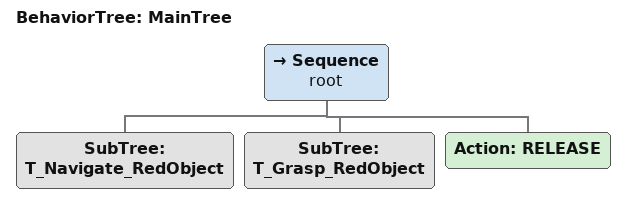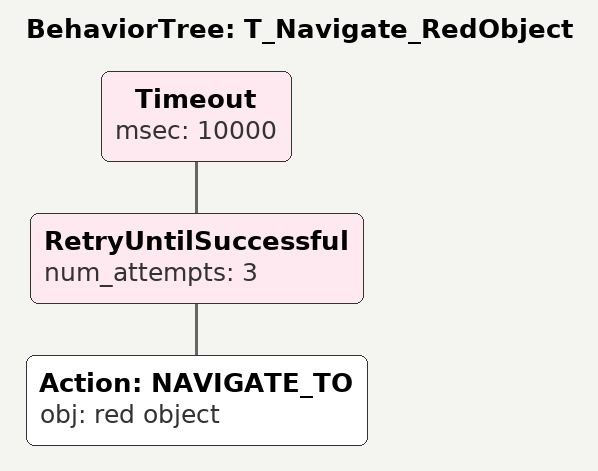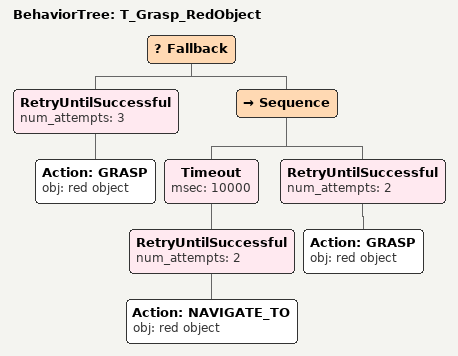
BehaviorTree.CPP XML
<root main_tree_to_execute="MainTree">
  <BehaviorTree ID="MainTree">
    <Sequence name="root">
      <!-- Timeout: Prevent stuck navigation to red object -->
      <SubTree ID="T_Navigate_RedObject"/>
      <!-- Fallback: Robust grasp with retry and recovery -->
      <SubTree ID="T_Grasp_RedObject"/>
      <!-- Release: Final step after successful grasp -->
      <Action ID="RELEASE"/>
    </Sequence>
  </BehaviorTree>

  <BehaviorTree ID="T_Navigate_RedObject">
    <Timeout msec="10000">
      <RetryUntilSuccessful num_attempts="3">
        <Action ID="NAVIGATE_TO" obj="red object"/>
      </RetryUntilSuccessful>
    </Timeout>
  </BehaviorTree>

  <BehaviorTree ID="T_Grasp_RedObject">
    <Fallback>
      <!-- Retry: Attempt grasp up to 3 times -->
      <RetryUntilSuccessful num_attempts="3">
        <Action ID="GRASP" obj="red object"/>
      </RetryUntilSuccessful>
      <!-- Recovery: Re-navigate and retry grasp if initial attempts fail -->
      <Sequence>
        <!-- Timeout: Prevent stuck navigation during recovery -->
        <Timeout msec="10000">
          <RetryUntilSuccessful num_attempts="2">
            <Action ID="NAVIGATE_TO" obj="red object"/>
          </RetryUntilSuccessful>
        </Timeout>
        <!-- Retry: Attempt grasp again after recovery navigation -->
        <RetryUntilSuccessful num_attempts="2">
          <Action ID="GRASP" obj="red object"/>
        </RetryUntilSuccessful>
      </Sequence>
    </Fallback>
  </BehaviorTree>
</root>
